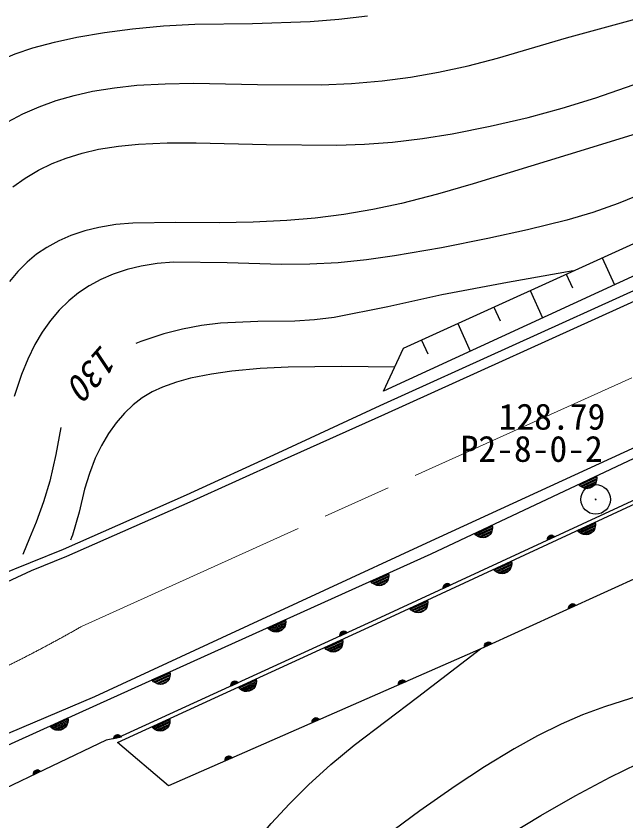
# Model space of a CAD drawing. Units: millimetres, scale not verified. Extents: x 40000 to 680000, y 20000 to 380000.
# Drawn here: x 180376 to 211186, y 262176 to 302828 of the extents above; entities that cross this region are included whole.
import ezdxf
from ezdxf.enums import TextEntityAlignment as Align

# ---------------------------------------------------------------- set-up
doc = ezdxf.new("R2010")
doc.units = ezdxf.units.MM
doc.header["$LTSCALE"] = 1000
doc.linetypes.add('CHAIN', pattern=[18.5, 12, -1.5, 3.5, -1.5])
doc.layers.add('M-BGD', color=7, linetype='Continuous', lineweight=25)
doc.layers.add('M-BMK', color=2, linetype='CHAIN', lineweight=13)
doc.layers.add('M-BGD-HTXT', color=7, linetype='Continuous')
doc.layers.add('M-BMK-SRVR', color=7, linetype='Continuous')
doc.styles.add('ＭＳ ゴシック', font='')
doc.styles.add('ＭＳ 明朝', font='')
doc.styles.get('ＭＳ ゴシック').set_extended_font_data('MS Gothic')
doc.styles.get('ＭＳ 明朝').set_extended_font_data('MS Mincho')

# ---------------------------------------------------------------- blocks, each defined once
blk = doc.blocks.new('BUHIN38')
at = {"color": 7, "linetype": 'Continuous', "lineweight": 25}
for p, q in [((-201, -406), (-174, 416)), ((-110, 454), (-139, -446)), ((-78, -473), (-47, 477)), ((-369, 197), (-381, -175)), ((-322, -292), (-303, 312)), ((-238, 373), (-262, -354))]:
    blk.add_line(p, q, dxfattribs=at)
blk.add_lwpolyline([(-16, -500), (-130, -456), (-225, -395), (-332, -294), (-389, -183), (-422, -64), (-417, 91), (-376, 207), (-312, 315), (-199, 409), (-100, 466), (16, 500)], close=True, dxfattribs=at)
blk = doc.blocks.new('BUHIN40')
at = {"color": 7, "linetype": 'Continuous', "lineweight": 25}
for p, q in [((-202, -406), (-173, 416)), ((-109, 454), (-140, -445)), ((-79, -473), (-46, 477)), ((-368, 198), (-381, -174)), ((-323, -292), (-302, 313)), ((-237, 373), (-262, -354))]:
    blk.add_line(p, q, dxfattribs=at)
blk.add_lwpolyline([(-17, -500), (-131, -456), (-226, -395), (-333, -294), (-389, -182), (-422, -63), (-417, 92), (-376, 208), (-312, 316), (-198, 410), (-99, 466), (17, 500)], close=True, dxfattribs=at)
blk = doc.blocks.new('BUHIN41')
at = {"color": 7, "linetype": 'Continuous', "lineweight": 25}
for p, q in [((-195, -409), (-180, 413)), ((-117, 452), (-133, -448)), ((-71, -474), (-54, 476)), ((-372, 192), (-378, -181)), ((-318, -297), (-307, 308)), ((-243, 369), (-257, -358))]:
    blk.add_line(p, q, dxfattribs=at)
blk.add_lwpolyline([(-9, -500), (-123, -458), (-220, -399), (-328, -299), (-386, -188), (-421, -70), (-419, 85), (-379, 202), (-317, 311), (-205, 406), (-107, 465), (9, 500)], close=True, dxfattribs=at)
blk = doc.blocks.new('BUHIN50')
at = {"color": 7, "linetype": 'Continuous', "lineweight": 25}
for p, q in [((30, 189), (19, -191)), ((45, -181), (55, 178)), ((80, 163), (70, -166)), ((96, -149), (104, 142)), ((128, 117), (121, -125)), ((148, -78), (152, 71))]:
    blk.add_line(p, q, dxfattribs=at)
blk.add_lwpolyline([(6, 200), (51, 183), (90, 158), (132, 118), (155, 74), (169, 26), (167, -36), (151, -82), (125, -126), (80, -163), (41, -186), (-6, -200)], close=True, dxfattribs=at)
blk = doc.blocks.new('BUHIN51')
at = {"color": 7, "linetype": 'Continuous', "lineweight": 25}
for p, q in [((30, 189), (20, -191)), ((45, -181), (55, 179)), ((79, 163), (71, -166)), ((96, -149), (104, 142)), ((128, 118), (122, -124)), ((148, -78), (152, 71))]:
    blk.add_line(p, q, dxfattribs=at)
blk.add_lwpolyline([(5, 200), (51, 183), (89, 159), (132, 119), (155, 74), (169, 27), (167, -35), (151, -82), (126, -125), (81, -163), (41, -186), (-5, -200)], close=True, dxfattribs=at)
blk = doc.blocks.new('BUHIN53')
at = {"color": 7, "linetype": 'Continuous', "lineweight": 25}
for p, q in [((-199, -407), (-176, 415)), ((-112, 453), (-138, -446)), ((-76, -473), (-49, 477)), ((-369, 196), (-380, -177)), ((-321, -293), (-304, 311)), ((-239, 372), (-260, -355))]:
    blk.add_line(p, q, dxfattribs=at)
blk.add_lwpolyline([(-15, -500), (-128, -456), (-224, -396), (-331, -296), (-388, -184), (-422, -65), (-418, 90), (-377, 206), (-314, 314), (-201, 409), (-102, 466), (15, 500)], close=True, dxfattribs=at)
blk = doc.blocks.new('BUHIN54')
at = {"color": 7, "linetype": 'Continuous', "lineweight": 25}
for p, q in [((-197, -408), (-178, 414)), ((-114, 453), (-136, -447)), ((-74, -473), (-51, 476)), ((-370, 194), (-379, -179)), ((-320, -295), (-305, 310)), ((-241, 371), (-259, -356))]:
    blk.add_line(p, q, dxfattribs=at)
blk.add_lwpolyline([(-12, -500), (-126, -457), (-222, -397), (-330, -297), (-387, -186), (-422, -67), (-418, 87), (-378, 204), (-315, 313), (-203, 407), (-104, 465), (12, 500)], close=True, dxfattribs=at)
blk = doc.blocks.new('BUHIN56')
at = {"color": 7, "linetype": 'Continuous', "lineweight": 25}
for p, q in [((34, 189), (16, -191)), ((42, -182), (58, 178)), ((82, 161), (67, -167)), ((93, -150), (106, 140)), ((130, 115), (119, -127)), ((146, -81), (153, 68))]:
    blk.add_line(p, q, dxfattribs=at)
blk.add_lwpolyline([(9, 200), (54, 182), (92, 157), (134, 116), (156, 71), (169, 23), (166, -39), (149, -85), (123, -128), (78, -165), (38, -187), (-9, -200)], close=True, dxfattribs=at)
blk = doc.blocks.new('BUHIN57')
at = {"color": 7, "linetype": 'Continuous', "lineweight": 25}
for p, q in [((31, 189), (19, -191)), ((44, -181), (56, 178)), ((80, 163), (70, -166)), ((95, -149), (104, 142)), ((129, 117), (121, -125)), ((148, -79), (152, 70))]:
    blk.add_line(p, q, dxfattribs=at)
blk.add_lwpolyline([(6, 200), (52, 182), (90, 158), (133, 118), (155, 73), (169, 26), (167, -36), (150, -83), (125, -126), (80, -164), (40, -186), (-6, -200)], close=True, dxfattribs=at)
blk = doc.blocks.new('BUHIN233')
at = {"color": 3, "linetype": 'Continuous', "lineweight": 25}
for radius in [746, 22.5]:
    blk.add_circle((0, 0), radius, dxfattribs=at)

msp = doc.modelspace()

# ---------------------------------------------------------------- linework, layer by layer
at = {"layer": 'M-BGD'}
for p, q in [((225451, 296073), (198937, 283889)), ((199950, 286047), (216382, 293537)), ((209992, 290624), (210616, 289256)), ((208166, 289792), (208480, 289105)), ((198776, 283167), (212327, 289306)), ((212534, 288851), (198982, 282712)), ((206341, 288960), (206970, 287580)), ((204515, 288128), (204831, 287435)), ((202689, 287296), (203323, 285904)), ((200863, 286464), (201182, 285765)), ((198937, 283889), (199950, 286047)), ((193619, 280771), (198776, 283167)), ((198982, 282712), (193771, 280367)), ((201121, 276219), (211715, 281094)), ((188983, 278648), (193619, 280771)), ((201344, 275663), (211887, 280633)), ((193771, 280367), (189146, 278283)), ((215537, 280196), (198571, 272349)), ((198597, 272139), (215537, 280009)), ((182768, 275898), (188983, 278648)), ((189146, 278283), (182924, 275530)), ((190793, 271435), (201121, 276219)), ((179315, 274508), (182768, 275898)), ((190936, 270963), (201344, 275663)), ((214313, 275631), (203854, 270867)), ((182924, 275530), (181144, 274813)), ((181144, 274813), (178018, 273348)), ((185502, 266139), (198597, 272139)), ((198571, 272349), (185512, 266365)), ((184351, 268461), (190793, 271435)), ((184454, 268044), (190936, 270963)), ((203854, 270867), (188078, 263951)), ((188154, 269641), (187287, 269251)), ((187336, 269204), (188157, 269574)), ((188148, 269502), (187398, 269164)), ((187465, 269125), (188128, 269424)), ((188099, 269342), (187547, 269094)), ((187680, 269085), (188020, 269238)), ((176555, 265161), (184351, 268461)), ((176775, 264556), (184454, 268044)), ((185512, 266365), (184919, 266249)), ((185309, 266350), (185682, 266423)), ((185667, 266446), (185314, 266377)), ((185324, 266404), (185647, 266467)), ((185624, 266488), (185339, 266433)), ((185357, 266462), (185595, 266508)), ((185544, 266524), (185398, 266495)), ((184919, 266249), (178291, 263078)), ((188078, 263951), (185502, 266139)), ((181577, 264705), (181252, 264550)), ((181254, 264523), (181597, 264687)), ((181255, 264579), (181552, 264721)), ((181525, 264736), (181262, 264610)), ((181273, 264643), (181491, 264747)), ((181438, 264750), (181304, 264685))]:
    msp.add_line(p, q, dxfattribs=at)
for points in [[(174445, 294962), (174800, 295889), (175212, 296796), (175529, 297348), (175898, 297870), (176342, 298388), (176838, 298876), (177413, 299352), (178023, 299780), (178723, 300193), (179461, 300558), (180326, 300914), (181224, 301217), (182324, 301518), (183441, 301761), (184848, 302006), (186254, 302190), (187820, 302331), (189402, 302412), (192320, 302449), (195228, 302547), (196675, 302665), (198130, 302844)], [(179962, 297485), (180721, 297884), (181549, 298251), (182399, 298560), (183305, 298825), (184235, 299034), (185348, 299212), (186473, 299332), (187899, 299412), (189337, 299433), (192567, 299366), (195792, 299360), (197326, 299429), (198870, 299559), (200299, 299748), (201719, 299995), (203214, 300318), (204703, 300701), (208192, 301724), (211711, 302694)], [(180204, 294201), (180840, 294647), (181507, 295040), (182192, 295375), (182910, 295659), (183717, 295906), (184547, 296098), (185547, 296258), (186557, 296360), (188007, 296425), (189469, 296430), (193024, 296339), (196573, 296307), (197984, 296354), (199400, 296462), (200901, 296638), (202403, 296876), (204326, 297261), (206245, 297706), (207962, 298177), (209663, 298706), (211547, 299358)], [(213024, 297277), (208258, 295819), (203477, 294351), (201672, 293830), (199843, 293365), (198398, 293059), (196930, 292809), (195493, 292629), (194051, 292509), (192353, 292417), (190637, 292384), (188447, 292409), (186267, 292374), (185411, 292294), (184548, 292154), (183845, 291980), (183149, 291744), (182531, 291474), (181931, 291146), (181415, 290798), (180928, 290396), (180468, 289934), (180044, 289422)], [(215427, 295250), (210799, 293362), (209517, 292914), (208207, 292520), (206218, 292025), (204205, 291586), (201863, 291124), (199499, 290718), (198075, 290515), (196646, 290372), (195223, 290295), (193787, 290278), (191047, 290369), (188323, 290398), (187504, 290330), (186688, 290202), (185982, 290031), (185283, 289798), (184663, 289530), (184070, 289209), (183537, 288850), (183039, 288444), (182558, 287972), (182113, 287450), (181698, 286869), (181328, 286246), (180961, 285498), (180645, 284719), (180282, 283616)], [(208520, 289953), (205196, 289378), (201878, 288744), (199165, 288143), (196447, 287602), (195458, 287483), (194464, 287424), (192586, 287400), (190706, 287316), (189742, 287195), (188776, 287013), (187844, 286776), (186923, 286480), (186670, 286389), (186418, 286298)], [(199507, 285103), (196818, 285126), (194121, 285089), (192705, 285023), (191282, 284896), (190241, 284747), (189194, 284537), (188474, 284343), (187767, 284090), (187245, 283844), (186743, 283540), (186284, 283186), (185853, 282776), (185427, 282284), (185046, 281752), (184687, 281142), (184377, 280497), (184079, 279727), (183838, 278938), (183562, 277765), (183227, 276608), (183178, 276488), (183125, 276359)], [(182628, 282041), (182380, 280680), (182074, 279337), (181760, 278298), (181384, 277267), (181057, 276451), (180718, 275637)], [(184803, 253581), (185737, 254088), (186634, 254644), (187236, 255099), (187801, 255602), (188546, 256372), (189258, 257193), (191245, 259646), (193266, 262046), (194189, 263045), (195156, 264001), (196282, 265025), (197448, 266004), (200655, 268428), (203846, 270864)], [(211834, 268498), (210096, 267939), (208995, 267527), (207917, 267059), (206717, 266466), (205544, 265817), (204037, 264900), (202555, 263926), (200774, 262685), (199030, 261397)], [(202592, 259857), (206881, 262447), (208620, 263444), (210384, 264387), (211774, 265067)]]:
    msp.add_lwpolyline(points, dxfattribs=at)
for points in [[(188151, 269708), (188162, 269587), (188149, 269475), (188105, 269334), (188030, 269234), (187938, 269152), (187797, 269088), (187674, 269074), (187549, 269084), (187415, 269144), (187320, 269208), (187239, 269298)], [(185304, 266324), (185311, 266372), (185326, 266415), (185356, 266466), (185394, 266498), (185437, 266521), (185498, 266533), (185547, 266527), (185595, 266512), (185642, 266477), (185673, 266443), (185696, 266401)], [(181256, 264496), (181250, 264545), (181254, 264590), (181271, 264646), (181300, 264687), (181336, 264721), (181392, 264747), (181441, 264754), (181491, 264751), (181545, 264729), (181583, 264704), (181617, 264669)]]:
    msp.add_lwpolyline(points, close=True, dxfattribs=at)
at = {"layer": 'M-BMK'}
msp.add_line((183685, 272000), (240625, 297742), dxfattribs=at)
msp.add_arc((148897, 332785), 70036, 278.6832, 299.78325, dxfattribs=at)

# ---------------------------------------------------------------- block references
at = {"layer": 'M-BGD', "rotation": 116.28146}
for name, p in [('BUHIN41', (209251, 279390)), ('BUHIN54', (209185, 277058)), ('BUHIN41', (203980, 276906)), ('BUHIN51', (207407, 276436)), ('BUHIN54', (204950, 275090)), ('BUHIN40', (198742, 274488)), ('BUHIN51', (202145, 274002)), ('BUHIN54', (200715, 273123)), ('BUHIN57', (208479, 272974)), ('BUHIN40', (193538, 272138)), ('BUHIN50', (196927, 271596)), ('BUHIN53', (196415, 271139)), ('BUHIN57', (204230, 271039)), ('BUHIN50', (191418, 269071)), ('BUHIN53', (192050, 269139)), ('BUHIN56', (199882, 269126)), ('BUHIN38', (182534, 267172)), ('BUHIN53', (187685, 267139)), ('BUHIN56', (195516, 267212)), ('BUHIN56', (191119, 265284))]:
    msp.add_blockref(name, p, dxfattribs=at)
at = {"layer": 'M-BMK-SRVR', "rotation": 116.28146}
msp.add_blockref('BUHIN233', (209657, 278415), dxfattribs=at)

# ---------------------------------------------------------------- texts
at = {"layer": 'M-BGD', "style": 'ＭＳ 明朝', "oblique": 15}
msp.add_text('130', height=1320, rotation=228.7, dxfattribs=at).set_placement((184401, 286549), align=Align.BOTTOM_LEFT)
at = {"layer": 'M-BGD-HTXT', "style": 'ＭＳ ゴシック'}
for s, p in [('128.79', (204757, 281542)), ('P2-8-0-2', (202834, 279915))]:
    msp.add_text(s, height=1320, dxfattribs=at).set_placement(p, align=Align.BOTTOM_LEFT)

doc.saveas('drawing.dxf')
